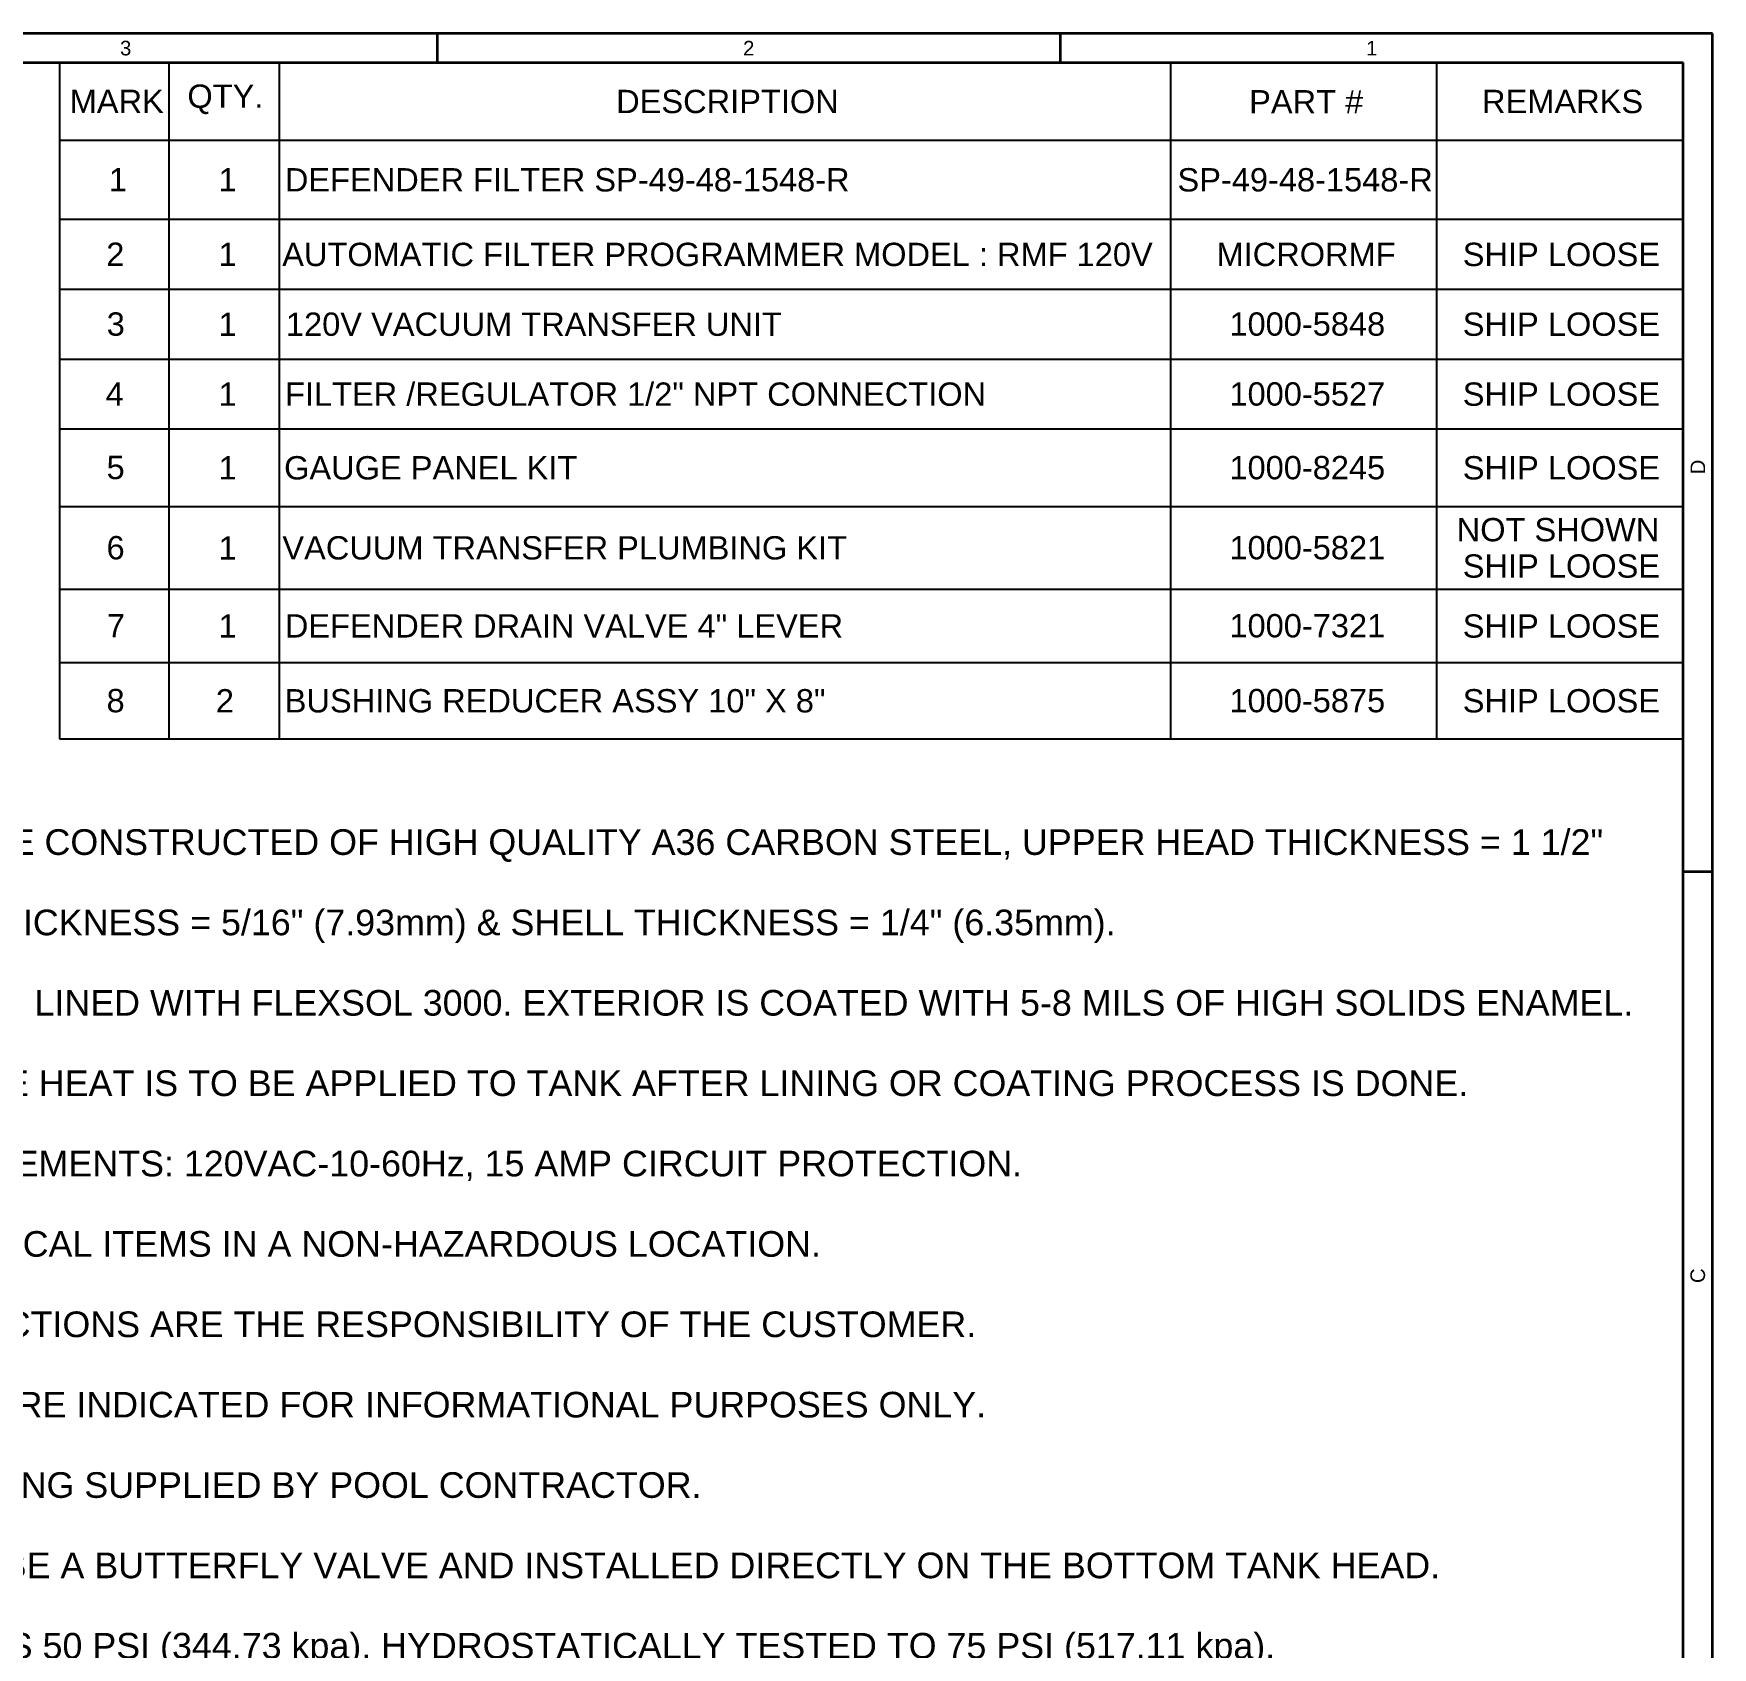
# Model space of a CAD drawing. Header units: inches. Extents: x 19 to 503, y 7 to 322.
# Drawn here: x 340.5 to 502.5, y 166.7 to 322.5 of the extents above; entities that cross this region are included whole.
import ezdxf

# ---------------------------------------------------------------- set-up
doc = ezdxf.new("R2010")
doc.units = ezdxf.units.IN
doc.header["$LTSCALE"] = 15
doc.header["$MEASUREMENT"] = 0
doc.layers.get('0').update_dxf_attribs({"lineweight": 25})
doc.layers.add('Border', color=7, linetype='Continuous', lineweight=35)
doc.layers.add('Symbol', color=7, linetype='Continuous', lineweight=25)
doc.styles.add('MEMCOR Medium', font='arial.ttf')
doc.styles.add('Standard A-B-C', font='arial.ttf')
doc.styles.add('Standard D-E NeptuneBenson', font='arial.ttf')

# ---------------------------------------------------------------- blocks, each defined once
blk = doc.blocks.new('Borders 22x34_D')
at = {"layer": 'Border'}
for p, q in [((33.5, 21.5), (1.25, 21.5)), ((25.297, 21.5), (25.297, 21.312)), ((29.305, 21.5), (29.305, 21.312)), ((33.5, 0.5), (33.5, 21.5)), ((33.312, 21.312), (1.25, 21.312)), ((33.312, 0.5), (33.312, 21.312)), ((33.312, 16.109), (33.5, 16.109))]:
    blk.add_line(p, q, dxfattribs=at)
at = {"layer": 'Border', "char_height": 0.094, "attachment_point": 5, "style": 'Standard A-B-C'}
for s, insert in [('\\fArial|b0|i0;{\\H0.0940;3}', (23.293, 21.406)), ('\\fArial|b0|i0;{\\H0.0940;2}', (27.301, 21.406)), ('\\fArial|b0|i0;{\\H0.0940;1}', (31.309, 21.406))]:
    blk.add_mtext(s, dxfattribs=dict(at, insert=insert))
at = {"layer": 'Border', "char_height": 0.094, "attachment_point": 5, "rotation": 90, "style": 'Standard A-B-C'}
for s, insert in [('\\fArial|b0|i0;{\\H0.0940;D}', (33.406, 18.711)), ('\\fArial|b0|i0;{\\H0.0940;C}', (33.406, 13.508))]:
    blk.add_mtext(s, dxfattribs=dict(at, insert=insert))
blk = doc.blocks.new('Table1')
at = {"layer": 'Symbol'}
for p, q in [((22.868, 21.313), (33.312, 21.313)), ((22.868, 21.313), (22.868, 20.815)), ((23.571, 21.313), (23.571, 20.815)), ((24.28, 21.313), (24.28, 20.815)), ((30.015, 21.313), (30.015, 20.815)), ((31.725, 21.313), (31.725, 20.815)), ((33.312, 21.313), (33.312, 20.815)), ((22.868, 20.815), (33.312, 20.815)), ((22.868, 20.815), (22.868, 16.962)), ((23.571, 20.815), (23.571, 16.962)), ((24.28, 20.815), (24.28, 16.962)), ((30.015, 20.815), (30.015, 16.962)), ((31.725, 20.815), (31.725, 16.962)), ((33.312, 20.815), (33.312, 16.962)), ((22.868, 20.305), (33.312, 20.305)), ((22.868, 19.855), (33.312, 19.855)), ((22.868, 19.405), (33.312, 19.405)), ((22.868, 18.956), (33.312, 18.956)), ((22.868, 18.457), (33.312, 18.457)), ((22.868, 17.925), (33.312, 17.925)), ((22.868, 17.453), (33.312, 17.453)), ((22.868, 16.962), (33.312, 16.962))]:
    blk.add_line(p, q, dxfattribs=at)
at = {"layer": 'Symbol', "char_height": 0.15, "attachment_point": 7, "style": 'MEMCOR Medium'}
for s, insert in [('QTY.', (23.69, 20.981)), ('MARK', (22.933, 20.989)), ('DESCRIPTION', (26.448, 20.986)), ('PART #', (30.52, 20.986)), ('REMARKS', (32.018, 20.986)), ('1', (23.185, 20.485)), ('1', (23.891, 20.485)), ('DEFENDER FILTER SP-49-48-1548-R', (24.317, 20.482)), ('SP-49-48-1548-R', (30.059, 20.482)), ('2', (23.168, 20.005)), ('1', (23.891, 20.005)), ('AUTOMATIC FILTER PROGRAMMER MODEL : RMF 120V', (24.3, 20.002)), ('MICRORMF', (30.31, 20.002)), ('SHIP LOOSE', (31.894, 20.002)), ('3', (23.171, 19.554)), ('1', (23.891, 19.555)), ('120V VACUUM TRANSFER UNIT', (24.324, 19.553)), ('1000-5848', (30.393, 19.554)), ('SHIP LOOSE', (31.894, 19.553)), ('4', (23.164, 19.106)), ('1', (23.891, 19.105)), ('FILTER /REGULATOR 1/2" NPT CONNECTION', (24.318, 19.103)), ('1000-5527', (30.393, 19.104)), ('SHIP LOOSE', (31.894, 19.103)), ('5', (23.17, 18.631)), ('1', (23.891, 18.631)), ('GAUGE PANEL KIT', (24.312, 18.629)), ('1000-8245', (30.393, 18.63)), ('SHIP LOOSE', (31.894, 18.629)), ('NOT SHOWN ', (31.855, 18.231)), ('6', (23.17, 18.115)), ('1', (23.891, 18.116)), ('VACUUM TRANSFER PLUMBING KIT', (24.301, 18.114)), ('1000-5821', (30.393, 18.115)), ('SHIP LOOSE', (31.894, 17.997)), ('7', (23.172, 17.615)), ('1', (23.891, 17.614)), ('DEFENDER DRAIN VALVE 4" LEVER', (24.317, 17.614)), ('1000-7321', (30.393, 17.613)), ('SHIP LOOSE', (31.894, 17.611)), ('8', (23.17, 17.131)), ('2', (23.873, 17.132)), ('BUSHING REDUCER ASSY 10" X 8"', (24.316, 17.13)), ('1000-5875', (30.393, 17.131)), ('SHIP LOOSE', (31.894, 17.13))]:
    blk.add_mtext(s, dxfattribs=dict(at, insert=insert))

msp = doc.modelspace()

# ---------------------------------------------------------------- block references
at = {"xscale": 15, "yscale": 15, "zscale": 15}
for name in ['Borders 22x34_D', 'Table1']:
    msp.add_blockref(name, (0, 0), dxfattribs=at)

# ---------------------------------------------------------------- texts
at = {"layer": 'Symbol', "insert": (293.95245, 253.4636), "char_height": 2.25000007, "width": 202.6942777, "attachment_point": 1, "line_spacing_factor": 1.754237, "style": 'Standard D-E NeptuneBenson'}
msp.add_mtext('\\pxsm1.88;\\fArial|b0|i0;{\\H2.4750;NOTES:\\P}\\fArial|b0|i0;{\\H2.4750;1.^I}\\fArial|b0|i0;{\\H2.4750;FILTER TANK IS TO BE CONSTRUCTED OF HIGH QUALITY A36 CARBON STEEL, UPPER HEAD THICKNESS = 1 1/2" \\P(38.1mm), LOWER HEAD THICKNESS = 5/16" (7.93mm) & SHELL THICKNESS = 1/4" (6.35mm).\\P}\\fArial|b0|i0;{\\H2.4750;2.^I}\\fArial|b0|i0;{\\H2.4750;INTERIOR OF TANK IS LINED WITH FLEXSOL 3000. EXTERIOR IS COATED WITH 5-8 MILS OF HIGH SOLIDS ENAMEL. \\PNO WELDING OR EXTREME HEAT IS TO BE APPLIED TO TANK AFTER LINING OR COATING PROCESS IS DONE.\\P}\\fArial|b0|i0;{\\H2.4750;3.^I}\\fArial|b0|i0;{\\H2.4750;ELECTRICAL REQUIREMENTS: 120VAC-10-60Hz, 15 AMP CIRCUIT PROTECTION.\\P}\\fArial|b0|i0;{\\H2.4750;4.^I}\\fArial|b0|i0;{\\H2.4750;LOCATE ALL ELECTRICAL ITEMS IN A NON-HAZARDOUS LOCATION.\\P}\\fArial|b0|i0;{\\H2.4750;5.^I}\\fArial|b0|i0;{\\H2.4750;ELECTRICAL CONNECTIONS ARE THE RESPONSIBILITY OF THE CUSTOMER.\\P}\\fArial|b0|i0;{\\H2.4750;6.^I}\\fArial|b0|i0;{\\H2.4750;MEDIA QUANTITIES ARE INDICATED FOR INFORMATIONAL PURPOSES ONLY.\\P}\\fArial|b0|i0;{\\H2.4750;7.^I}\\fArial|b0|i0;{\\H2.4750;ALL PNEUMATIC TUBING SUPPLIED BY POOL CONTRACTOR.\\P}\\fArial|b0|i0;{\\H2.4750;8.^I}\\fArial|b0|i0;{\\H2.4750;DRAIN VALVE MUST BE A BUTTERFLY VALVE AND INSTALLED DIRECTLY ON THE BOTTOM TANK HEAD.\\P}\\fArial|b0|i0;{\\H2.4750;9.^I}\\fArial|b0|i0;{\\H2.4750;DESIGN PRESSURE IS 50 PSI (344.73 kpa). HYDROSTATICALLY TESTED TO 75 PSI (517.11 kpa).\\P}\\fArial|b0|i0;{\\H2.4750;10.^I}\\fArial|b0|i0;{\\H2.2500;THIS PRECOAT FILTER UTILIZES TUBE ELEMENTS AND THE EFFECTIVE  FILTRATION  AREA REPRESENTS THE UNCOATED \\PAREA.}', dxfattribs=at)

doc.saveas('drawing.dxf')
